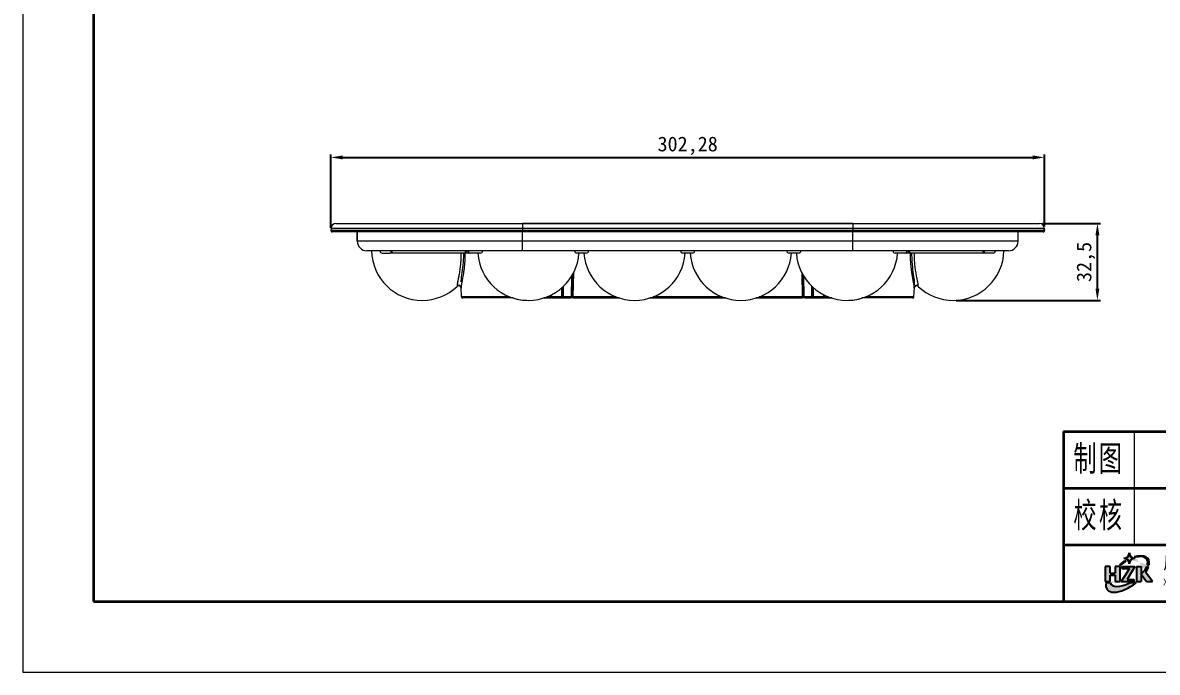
# Model space of a CAD drawing. Header units: millimetres. Extents: x 409 to 2276, y 1039 to 1674.
# Drawn here: x 408.8 to 889.6, y 1039.3 to 1314.3 of the extents above; entities that cross this region are included whole.
import ezdxf
from ezdxf.enums import TextEntityAlignment as Align

# ---------------------------------------------------------------- set-up
doc = ezdxf.new("R2010")
doc.units = ezdxf.units.MM
for name, color, linetype, lineweight in [('dim', 82, 'Continuous', 9), ('文字层', 3, 'Continuous', 18), ('粗实线层', 7, 'Continuous', 35), ('细实线层', 7, 'Continuous', 18)]:
    doc.layers.add(name, color=color, linetype=linetype, lineweight=lineweight)
doc.styles.add('标准', font='FSGB2312.ttf', dxfattribs={"width": 0.667})
doc.dimstyles.new('ISO-25', dxfattribs={"dimscale": 2.5, "dimtxt": 2.5, "dimasz": 2.5, "dimexe": 1.25, "dimexo": 0.625, "dimtad": 1, "dimtxsty": 'Standard', "dimcen": 2.5, "dimadec": 0, "dimazin": 0, "dimtfac": 1, "dimtmove": 0, "dimatfit": 3, "dimfxl": 0, "dimarcsym": 0})

# ---------------------------------------------------------------- blocks, each defined once
blk = doc.blocks.new('A4图框')
at = {"layer": '粗实线层'}
for p, q in [((-138.5, 95), (-138.5, -95)), ((-138.5, -95), (138.5, -95))]:
    blk.add_line(p, q, dxfattribs=at)
at = {"layer": '细实线层'}
for p, q in [((-148.5, 105), (-148.5, -105)), ((-148.5, -105), (148.5, -105))]:
    blk.add_line(p, q, dxfattribs=at)
at = {"layer": '文字层', "style": '标准', "width": 0.667}
blk.add_attdef('图纸编号', text='', height=5.19, rotation=180, dxfattribs=at).set_placement((-113.41, 90), align=Align.MIDDLE_CENTER)
blk = doc.blocks.new('A4标题栏')
h = blk.add_hatch(color=3)
h.dxf.hatch_style = 1
h.paths.add_polyline_path([(-132, 4.92), (-132.71, 4.92), (-132.71, 4.01), (-133.41, 4.01), (-133.41, 4.92), (-134.11, 4.92), (-134.11, 2.82), (-133.41, 2.82), (-133.41, 3.73), (-132.71, 3.73), (-132.71, 2.82), (-132, 2.82)])
h.paths.add_polyline_path([(-129.9, 4.92), (-131.74, 4.92), (-131.74, 4.64), (-130.67, 4.64), (-131.83, 2.82), (-130.07, 2.82), (-130.07, 3.1), (-131.02, 3.1)])
h.paths.add_polyline_path([(-129.02, 4.92), (-129.67, 4.92), (-129.67, 2.82), (-129.02, 2.82)])
edge = h.paths.add_edge_path()
edge.add_ellipse((-130.95, 3.87), major_axis=(-2.89, -2.17), ratio=0.475526, start_angle=127.0084, end_angle=146.5686)
edge.add_line((-127.97, 4.92), (-128.25, 4.92))
edge.add_ellipse((-130.78, 4.22), major_axis=(-2.55, -1.75), ratio=0.462381, start_angle=113.418, end_angle=143.4361, ccw=False)
edge.add_line((-129.02, 3.83), (-128.29, 2.82))
edge.add_line((-128.29, 2.82), (-127.44, 2.82))
edge.add_line((-127.44, 2.82), (-128.39, 4.08))
h.paths.add_polyline_path([(-129.95, 6.08, -0.414214), (-130.71, 6.84, -0.414214), (-131.47, 6.08, -0.414214), (-130.71, 5.32, -0.414214)])
h = blk.add_hatch(color=3)
h.dxf.hatch_style = 1
edge = h.paths.add_edge_path()
edge.add_ellipse((-130.78, 4.22), major_axis=(-2.55, -1.75), ratio=0.462381, start_angle=259.9884, end_angle=277.0287, ccw=False)
edge.add_arc((-131.47, 5.32), 0.495, 47.0815, 59.7575)
edge.add_ellipse((-130.95, 3.87), major_axis=(-2.89, -2.17), ratio=0.475526, start_angle=255.3223, end_angle=271.8023)
edge.add_line((-132.07, 5.18), (-131.89, 5.18))
edge = h.paths.add_edge_path()
edge.add_ellipse((-130.95, 3.87), major_axis=(-2.89, -2.17), ratio=0.475526, start_angle=152.9499, end_angle=232.8461)
edge.add_arc((-129.74, 6.93), 0.709, 246.2468, 261.3719)
edge.add_ellipse((-130.78, 4.22), major_axis=(-2.55, -1.75), ratio=0.462381, start_angle=150.9505, end_angle=232.0867, ccw=False)
edge.add_line((-128.15, 5.18), (-127.9, 5.18))
edge = h.paths.add_edge_path()
edge.add_ellipse((-130.95, 3.87), major_axis=(-2.89, -2.17), ratio=0.475526, start_angle=330.9377, end_angle=453.8146)
edge.add_line((-129.73, 2.64), (-130.63, 2.64))
edge.add_ellipse((-130.78, 4.22), major_axis=(-2.55, -1.75), ratio=0.462381, start_angle=352.501, end_angle=435.4781, ccw=False)
edge.add_line((-133.41, 2.64), (-133.98, 2.64))
h.paths.add_polyline_path([(-124.92, 1.33), (-97.75, 1.33), (-97.75, 2.79), (-124.92, 2.79)], flags=9)
h.paths.add_polyline_path([(-125.19, 3.38), (-97.3, 3.38), (-97.3, 6.3), (-125.19, 6.3)], flags=9)
at = {"color": 3}
for p, q in [((-133.41, 4.92), (-134.11, 4.92)), ((-134.11, 4.92), (-134.11, 2.82)), ((-133.41, 4.01), (-133.41, 4.92)), ((-132.71, 4.92), (-132.71, 4.01)), ((-132, 4.92), (-132.71, 4.92)), ((-132.07, 5.18), (-131.89, 5.18)), ((-132, 2.82), (-132, 4.92)), ((-131.74, 4.92), (-129.9, 4.92)), ((-131.74, 4.92), (-131.74, 4.64)), ((-129.9, 4.92), (-131.02, 3.1)), ((-129.67, 4.92), (-129.02, 4.92)), ((-129.67, 4.92), (-129.67, 2.82)), ((-129.02, 4.92), (-129.02, 2.82)), ((-128.25, 4.92), (-127.97, 4.92)), ((-128.15, 5.18), (-127.9, 5.18)), ((-133.41, 4.01), (-132.71, 4.01)), ((-133.41, 2.82), (-133.41, 3.73)), ((-133.41, 3.73), (-132.71, 3.73)), ((-132.71, 3.73), (-132.71, 2.82)), ((-130.67, 4.64), (-131.83, 2.82)), ((-131.74, 4.64), (-130.67, 4.64)), ((-129.02, 3.83), (-128.29, 2.82)), ((-127.44, 2.82), (-128.39, 4.08)), ((-134.11, 2.82), (-133.41, 2.82)), ((-132.71, 2.82), (-132, 2.82)), ((-131.83, 2.82), (-130.07, 2.82)), ((-131.02, 3.1), (-130.07, 3.1)), ((-130.07, 3.1), (-130.07, 2.82)), ((-129.67, 2.82), (-129.02, 2.82)), ((-128.29, 2.82), (-127.44, 2.82))]:
    blk.add_line(p, q, dxfattribs=at)
for points in [[(-133.41, 2.64), (-133.98, 2.64)], [(-129.73, 2.64), (-130.63, 2.64)]]:
    blk.add_lwpolyline(points, dxfattribs=at)
for centre, radius, start, end in [((-131.47, 6.84), 0.758, 270, 0), ((-129.95, 6.84), 0.758, 180, 270), ((-131.47, 5.32), 0.758, 0, 90), ((-131.47, 5.32), 0.495, 47.0815, 59.7575), ((-129.95, 5.32), 0.758, 90, 180), ((-129.74, 6.93), 0.709, 246.2468, 261.3719)]:
    blk.add_arc(centre, radius, start, end, dxfattribs=at)
for centre, major_axis, ratio, start_param, end_param in [((-130.95, 3.87), (-2.89, -2.17), 0.475526, 2.66948, 4.06393), ((-130.78, 4.22), (-2.55, -1.75), 0.462381, 2.634582, 4.050677), ((-130.95, 3.87), (-2.89, -2.17), 0.475526, 4.456214, 4.743846), ((-130.78, 4.22), (-2.55, -1.75), 0.462381, 4.537653, 4.835062), ((-130.78, 4.22), (-2.55, -1.75), 0.462381, 1.979518, 2.503433), ((-130.95, 3.87), (-2.89, -2.17), 0.475526, 2.216715, 2.558104), ((-130.95, 3.87), (-2.89, -2.17), 0.475526, 5.775953, 7.920559), ((-130.78, 4.22), (-2.55, -1.75), 0.462381, 6.152303, 7.600527)]:
    blk.add_ellipse(centre, major_axis=major_axis, ratio=ratio, start_param=start_param, end_param=end_param, dxfattribs=at)
at = {"layer": '粗实线层'}
for p, q in [((-140, 24), (-140, 0)), ((-140, 24), (0, 24)), ((-90, 24), (-90, 0)), ((-30, 24), (-30, 8)), ((0, 24), (0, 0)), ((0, 24), (0, 8)), ((-140, 16), (-90, 16)), ((-30, 16), (0, 16)), ((-140, 8), (0, 8)), ((-140, 0), (0, 0))]:
    blk.add_line(p, q, dxfattribs=at)
at = {"layer": '细实线层'}
for p, q in [((-130, 24), (-130, 8)), ((-110, 24), (-110, 8)), ((-20, 24), (-20, 8))]:
    blk.add_line(p, q, dxfattribs=at)
at = {"color": 3, "attachment_point": 1}
for s, insert, char_height in [('{\\f汉仪综艺体简|b0|i0|c134|p49;\\T1.3;厦门恒泽坤电器有限公司}', (-125.9, 6.35), 1.8), ('{\\f汉仪综艺体简|b0|i0|c134|p49;XIAMEN HENGZEKUN ELECTRIC CO.,LTD.}', (-125.93, 3.19), 0.9)]:
    blk.add_mtext_dynamic_manual_height_columns(s, width=1520, gutter_width=12.5, heights=[0], dxfattribs=dict(at, insert=insert, char_height=char_height))
at = {"layer": '文字层', "char_height": 3.597, "width": 18, "attachment_point": 5, "line_spacing_factor": 0.963108, "style": '标准'}
for s, insert in [('\\T1.1;制图', (-135, 20)), ('{\\T1.1;比例}', (-25.15, 20.14)), ('\\T1.1;校核', (-135, 12)), ('{\\T1.1;客户}', (-24.93, 12.02))]:
    blk.add_mtext(s, dxfattribs=dict(at, insert=insert))
at = {"layer": '文字层', "style": '标准', "width": 0.667}
for tag, height, p in [('图纸比例', 3.63, (-9.73, 20.09)), ('制图签名', 3.63, (-120, 20)), ('制图日期', 3.63, (-100, 20)), ('图纸名称', 5.19, (-60, 16)), ('材料', 3.63, (-9.94, 12.38)), ('校核签名', 3.63, (-120, 12)), ('校核日期', 3.63, (-100, 12)), ('图纸编号', 3.63, (-45, 4))]:
    blk.add_attdef(tag, text='', height=height, dxfattribs=at).set_placement(p, align=Align.MIDDLE_CENTER)
blk = doc.blocks.new('A4A-B-Marked')
blk.add_blockref('A4图框', (0, 0))
blk.add_blockref('A4标题栏', (138.5, -95)).add_auto_attribs({'图纸编号': '338A', '材料': '宏鑫洋', '制图日期': '2018.08.17', '图纸比例': '1:4', '图纸名称': '章鱼烤盘'})
blk = doc.blocks.new('*D9')
at = {"layer": 'Defpoints', "color": 0, "lineweight": 18, "transparency": 16777216}
for p in [(841.72, 1257.28), (539.44, 1226.28), (841.72, 1226.82)]:
    blk.add_point(p, dxfattribs=at)
at = {"layer": 'dim', "color": 0, "lineweight": -2, "transparency": 16777216}
for p, q in [((539.44, 1227.53), (539.44, 1258.52)), ((544.44, 1257.28), (836.72, 1257.28)), ((841.72, 1228.07), (841.72, 1258.52))]:
    blk.add_line(p, q, dxfattribs=at)
at = {"layer": 'dim', "color": 0, "lineweight": 18, "transparency": 16777216}
for points in [[(544.44, 1258.11), (544.44, 1256.44), (539.44, 1257.28)], [(836.72, 1258.11), (836.72, 1256.44), (841.72, 1257.28)]]:
    blk.add_solid(points, dxfattribs=at)
at = {"layer": 'dim', "color": 0, "lineweight": 18, "transparency": 16777216, "insert": (690.58, 1262.17), "char_height": 6.25, "attachment_point": 5}
blk.add_mtext('302,28', dxfattribs=at)
blk = doc.blocks.new('*D10')
at = {"layer": 'Defpoints', "color": 0, "lineweight": 18, "transparency": 16777216}
for p in [(839.69, 1229.26), (864.2, 1229.26), (803.09, 1196.76)]:
    blk.add_point(p, dxfattribs=at)
at = {"layer": 'dim', "color": 0, "lineweight": -2, "transparency": 16777216}
for p, q in [((840.94, 1229.26), (865.45, 1229.26)), ((864.2, 1201.76), (864.2, 1224.26)), ((804.34, 1196.76), (865.45, 1196.76))]:
    blk.add_line(p, q, dxfattribs=at)
at = {"layer": 'dim', "color": 0, "lineweight": 18, "transparency": 16777216}
for points in [[(863.37, 1224.26), (865.03, 1224.26), (864.2, 1229.26)], [(863.37, 1201.76), (865.03, 1201.76), (864.2, 1196.76)]]:
    blk.add_solid(points, dxfattribs=at)
at = {"layer": 'dim', "color": 0, "lineweight": 18, "transparency": 16777216, "insert": (859.31, 1213.01), "char_height": 6.25, "attachment_point": 5, "rotation": 90}
blk.add_mtext('32,5', dxfattribs=at)

msp = doc.modelspace()

# ---------------------------------------------------------------- linework, layer by layer
at = {"layer": '粗实线层', "lineweight": 20}
for p, q in [((539.493, 1227.361), (539.436, 1226.283)), ((620.592, 1226.283), (539.436, 1226.283)), ((539.493, 1227.361), (620.592, 1227.361)), ((541.49, 1229.257), (620.592, 1229.257)), ((760.592, 1229.257), (620.592, 1229.257)), ((620.592, 1229.257), (760.592, 1229.257)), ((620.592, 1229.257), (620.592, 1227.361)), ((620.592, 1227.361), (760.592, 1227.361)), ((620.592, 1227.361), (620.592, 1226.283)), ((760.592, 1226.283), (620.592, 1226.283)), ((620.592, 1225.757), (620.592, 1226.283)), ((760.592, 1229.257), (760.592, 1227.361)), ((760.592, 1229.257), (839.694, 1229.257)), ((760.592, 1227.361), (841.692, 1227.361)), ((760.592, 1227.361), (760.592, 1226.283)), ((841.748, 1226.283), (760.592, 1226.283)), ((760.592, 1225.757), (760.592, 1226.283)), ((841.748, 1226.283), (841.692, 1227.361)), ((841.692, 1227.361), (841.748, 1226.283)), ((620.592, 1225.757), (539.936, 1225.757)), ((550.592, 1225.757), (550.592, 1221.757)), ((550.592, 1221.757), (550.592, 1225.757)), ((620.592, 1221.757), (550.592, 1221.757)), ((620.592, 1221.757), (620.592, 1225.757)), ((760.592, 1225.757), (620.592, 1225.757)), ((760.592, 1221.757), (620.592, 1221.757)), ((620.592, 1217.757), (620.592, 1221.757)), ((760.592, 1221.757), (760.592, 1225.757)), ((841.249, 1225.757), (760.592, 1225.757)), ((760.592, 1217.757), (760.592, 1221.757)), ((830.592, 1221.757), (760.592, 1221.757)), ((830.592, 1221.757), (830.592, 1225.757)), ((620.592, 1217.757), (554.592, 1217.757)), ((561.204, 1216.757), (564.441, 1216.757)), ((565.369, 1216.757), (564.441, 1216.757)), ((565.369, 1216.757), (565.369, 1217.757)), ((596.493, 1216.757), (565.369, 1216.757)), ((596.493, 1216.757), (596.493, 1217.757)), ((597.745, 1216.757), (596.493, 1216.757)), ((598.668, 1216.757), (597.745, 1216.757)), ((602.668, 1216.757), (598.668, 1216.757)), ((760.592, 1217.757), (620.592, 1217.757)), ((647.63, 1216.757), (643.63, 1216.757)), ((692.592, 1216.757), (688.592, 1216.757)), ((737.554, 1216.757), (733.554, 1216.757)), ((826.592, 1217.757), (760.592, 1217.757)), ((782.516, 1216.757), (778.516, 1216.757)), ((783.439, 1216.757), (782.516, 1216.757)), ((784.692, 1216.757), (783.439, 1216.757)), ((784.692, 1216.757), (784.692, 1217.757)), ((815.816, 1216.757), (784.692, 1216.757)), ((815.816, 1216.757), (815.816, 1217.757)), ((816.744, 1216.757), (815.816, 1216.757)), ((819.981, 1216.757), (816.744, 1216.757)), ((641.351, 1198.231), (641.546, 1207.224)), ((641.643, 1198.228), (641.85, 1207.764)), ((642.057, 1198.231), (642.281, 1208.559)), ((738.903, 1208.559), (739.128, 1198.231)), ((739.334, 1207.764), (739.541, 1198.228)), ((739.639, 1207.224), (739.834, 1198.231)), ((592.871, 1202.906), (592.884, 1202.654)), ((594.557, 1202.245), (594.567, 1202.044)), ((594.767, 1198.231), (594.557, 1202.245)), ((594.567, 1202.044), (594.57, 1201.98)), ((637.228, 1198.231), (637.313, 1202.131)), ((637.642, 1198.228), (637.735, 1202.526)), ((637.934, 1198.231), (638.033, 1202.797)), ((743.25, 1198.231), (743.151, 1202.797)), ((743.543, 1198.228), (743.449, 1202.526)), ((743.956, 1198.231), (743.872, 1202.131)), ((786.417, 1198.231), (786.628, 1202.245)), ((786.614, 1201.98), (786.751, 1204.601)), ((788.301, 1202.654), (788.314, 1202.906)), ((615.269, 1198.231), (594.767, 1198.231)), ((616.611, 1197.757), (595.266, 1197.757)), ((629.573, 1197.757), (632.603, 1197.757)), ((632.603, 1197.757), (629.573, 1197.757)), ((632.25, 1198.231), (630.915, 1198.231)), ((632.25, 1198.231), (632.238, 1198.799)), ((632.527, 1198.943), (632.543, 1198.228)), ((632.956, 1198.231), (632.937, 1199.143)), ((632.956, 1197.757), (632.956, 1198.231)), ((637.228, 1198.231), (632.956, 1198.231)), ((632.956, 1197.757), (637.228, 1197.757)), ((637.228, 1197.757), (632.956, 1197.757)), ((637.228, 1197.757), (637.228, 1198.231)), ((640.998, 1197.757), (637.581, 1197.757)), ((637.589, 1197.757), (641.006, 1197.757)), ((641.351, 1198.231), (637.934, 1198.231)), ((660.27, 1198.231), (642.057, 1198.231)), ((642.057, 1197.757), (661.612, 1197.757)), ((661.612, 1197.757), (642.057, 1197.757)), ((674.574, 1197.757), (706.61, 1197.757)), ((706.61, 1197.757), (674.574, 1197.757)), ((705.268, 1198.231), (675.916, 1198.231)), ((719.572, 1197.757), (739.128, 1197.757)), ((739.128, 1197.757), (719.572, 1197.757)), ((739.128, 1198.231), (720.915, 1198.231)), ((739.128, 1197.757), (739.128, 1198.231)), ((743.25, 1198.231), (739.834, 1198.231)), ((740.179, 1197.757), (743.603, 1197.757)), ((743.603, 1197.757), (740.187, 1197.757)), ((743.956, 1197.757), (743.956, 1198.231)), ((748.228, 1198.231), (743.956, 1198.231)), ((743.956, 1197.757), (748.228, 1197.757)), ((748.228, 1197.757), (743.956, 1197.757)), ((748.228, 1198.231), (748.248, 1199.143)), ((748.228, 1197.757), (748.228, 1198.231)), ((751.611, 1197.757), (748.581, 1197.757)), ((748.589, 1197.757), (751.611, 1197.757)), ((748.642, 1198.228), (748.657, 1198.943)), ((748.934, 1198.231), (748.947, 1198.799)), ((750.269, 1198.231), (748.934, 1198.231)), ((785.918, 1197.757), (764.573, 1197.757)), ((786.417, 1198.231), (765.916, 1198.231))]:
    msp.add_line(p, q, dxfattribs=at)
for centre, radius, start, end in [((539.936, 1226.257), 0.5, 177, 270), ((541.49, 1227.257), 2, 90, 177), ((839.694, 1227.257), 2, 3, 90), ((841.249, 1226.257), 0.5, 270, 3), ((554.592, 1221.757), 4, 180, 270), ((826.592, 1221.757), 4, 270, 0), ((578.092, 1218.257), 21.5, 181.33258, 270), ((561.204, 1217.757), 1, 180, 270), ((598.668, 1217.757), 1, 180, 270), ((623.092, 1218.257), 21.5, 184.00063, 270), ((602.668, 1217.757), 1, 270, 0), ((623.092, 1218.257), 21.5, 270, 355.99937), ((643.63, 1217.757), 1, 180, 270), ((668.092, 1218.257), 21.5, 184.00063, 270), ((647.63, 1217.757), 1, 270, 0), ((668.092, 1218.257), 21.5, 270, 355.99937), ((688.592, 1217.757), 1, 180, 270), ((713.092, 1218.257), 21.5, 184.00063, 270), ((692.592, 1217.757), 1, 270, 0), ((713.092, 1218.257), 21.5, 270, 355.99937), ((733.554, 1217.757), 1, 180, 270), ((758.092, 1218.257), 21.5, 184.00063, 270), ((737.554, 1217.757), 1, 270, 0), ((758.092, 1218.257), 21.5, 270, 355.99937), ((778.516, 1217.757), 1, 180, 270), ((782.516, 1217.757), 1, 270, 0), ((803.092, 1218.257), 21.5, 270, 358.66742), ((819.981, 1217.757), 1, 270, 0), ((578.092, 1218.257), 21.5, 270, 313.47065), ((593.572, 1201.928), 1, 3, 133.47065), ((787.613, 1201.928), 1, 46.52935, 177), ((803.092, 1218.257), 21.5, 226.52935, 270), ((595.266, 1198.257), 0.5, 183, 270), ((623.092, 1218.257), 21.5, 252.45613, 270), ((758.092, 1218.257), 21.5, 270, 287.54387), ((785.918, 1198.257), 0.5, 270, 357)]:
    msp.add_arc(centre, radius, start, end, dxfattribs=at)
for centre, major_axis, ratio, start_param, end_param in [((564.441, 1217.757), (0, -1), 0.6185896, 0, 1.5707963), ((597.745, 1217.757), (0, -1), 0.8351647, 4.712389, 6.2831853), ((783.439, 1217.757), (0, -1), 0.8351647, 0, 1.5707963), ((816.744, 1217.757), (0, -1), 0.6185896, 4.712389, 6.2831853), ((593.558, 1202.192), (0.999, 0.052), 0.9845207, 0, 2.2771424), ((787.626, 1202.192), (-0.999, 0.052), 0.9845207, 4.0060428, 6.2831854), ((632.603, 1198.257), (0, -0.5), 0.7071068, 4.7647489, 6.2831853), ((637.581, 1198.257), (0, -0.5), 0.7071068, 0, 1.5184362), ((743.603, 1198.257), (0, -0.5), 0.7071068, 4.7647489, 6.2831853), ((748.581, 1198.257), (0, -0.5), 0.7071068, 0, 1.5184362)]:
    msp.add_ellipse(centre, major_axis=major_axis, ratio=ratio, start_param=start_param, end_param=end_param, dxfattribs=at)
for points, degree, knots in [([(594.534, 1216.752), (594.536, 1216.25), (594.523, 1215.101), (594.441, 1213.397), (594.297, 1211.719), (594.126, 1210.264), (593.946, 1209.01), (593.77, 1207.935), (593.605, 1207.018), (593.456, 1206.241), (593.326, 1205.586), (593.215, 1205.038), (593.123, 1204.58), (593.049, 1204.201), (592.99, 1203.888), (592.946, 1203.634), (592.913, 1203.428), (592.891, 1203.263), (592.877, 1203.132), (592.87, 1203.029), (592.869, 1202.957), (592.87, 1202.92), (592.871, 1202.906)], 3, [0, 0, 0, 0, 0.0803462, 0.1846283, 0.2782221, 0.3624217, 0.4383638, 0.506908, 0.5688883, 0.6249515, 0.6757563, 0.7218722, 0.7637712, 0.8019509, 0.8367687, 0.8684417, 0.8972054, 0.9233094, 0.9470081, 0.9685529, 0.988204, 1, 1, 1, 1]), ([(595.553, 1216.881), (595.561, 1215.987), (595.545, 1215.1), (595.433, 1212.547), (595.28, 1210.971), (594.915, 1208.113), (594.702, 1206.84), (594.497, 1205.452), (594.45, 1205.087), (594.431, 1204.744), (594.43, 1204.671), (594.433, 1204.612)], 3, [0, 0, 0, 0, 0.1641729, 0.1641729, 0.4774788, 0.4774788, 0.7907847, 0.7907847, 0.9474376, 0.9474376, 1, 1, 1, 1]), ([(596.206, 1216.752), (596.206, 1216.732), (596.206, 1216.689), (596.207, 1216.623), (596.207, 1216.552), (596.207, 1216.482), (596.207, 1216.411), (596.207, 1216.341), (596.207, 1216.271), (596.207, 1216.201), (596.206, 1216.13), (596.206, 1216.06), (596.205, 1215.99), (596.205, 1215.92), (596.204, 1215.85), (596.203, 1215.78), (596.202, 1215.71), (596.201, 1215.641), (596.2, 1215.571), (596.199, 1215.501), (596.197, 1215.431), (596.196, 1215.362), (596.195, 1215.292), (596.193, 1215.223), (596.191, 1215.153), (596.19, 1215.084), (596.188, 1215.014), (596.181, 1214.764), (596.166, 1214.334), (596.137, 1213.73), (596.102, 1213.133), (596.062, 1212.565), (596.019, 1212.026), (595.973, 1211.516), (595.923, 1211.014), (595.856, 1210.392), (595.767, 1209.659), (595.628, 1208.638), (595.451, 1207.493), (595.253, 1206.349), (595.074, 1205.385), (594.951, 1204.74), (594.866, 1204.297), (594.812, 1204.018), (594.763, 1203.756), (594.721, 1203.527), (594.685, 1203.327), (594.657, 1203.164), (594.641, 1203.066), (594.634, 1203.022)], 3, [0, 0, 0, 0, 0.0034981, 0.0076797, 0.0118598, 0.0160386, 0.0202159, 0.024392, 0.0285668, 0.0327405, 0.0369129, 0.0410843, 0.0452546, 0.0494238, 0.0535921, 0.0577595, 0.061926, 0.0660917, 0.0702566, 0.0744208, 0.0785842, 0.0827471, 0.0869094, 0.0910711, 0.0952323, 0.0993931, 0.1035535, 0.1077136, 0.1445174, 0.1811276, 0.2175782, 0.2539032, 0.2861232, 0.3181435, 0.349989, 0.3816851, 0.4380619, 0.4937677, 0.5875164, 0.6789884, 0.751861, 0.8231329, 0.851856, 0.8802876, 0.9084697, 0.9364453, 0.9590764, 0.9815424, 1, 1, 1, 1]), ([(786.55, 1203.023), (786.543, 1203.071), (786.525, 1203.176), (786.496, 1203.347), (786.459, 1203.55), (786.416, 1203.784), (786.366, 1204.051), (786.312, 1204.335), (786.225, 1204.785), (786.1, 1205.44), (785.943, 1206.287), (785.793, 1207.147), (785.653, 1208.003), (785.524, 1208.87), (785.408, 1209.738), (785.32, 1210.468), (785.254, 1211.088), (785.205, 1211.586), (785.16, 1212.093), (785.117, 1212.628), (785.079, 1213.19), (785.045, 1213.781), (785.017, 1214.378), (785.002, 1214.828), (784.994, 1215.126), (784.99, 1215.27), (784.987, 1215.415), (784.985, 1215.559), (784.982, 1215.704), (784.98, 1215.85), (784.979, 1215.995), (784.978, 1216.141), (784.977, 1216.287), (784.977, 1216.433), (784.978, 1216.579), (784.978, 1216.686), (784.978, 1216.743), (784.979, 1216.752)], 3, [0, 0, 0, 0, 0.0205286, 0.0433053, 0.0662544, 0.0945515, 0.1230608, 0.1518268, 0.1808926, 0.252683, 0.3261119, 0.3869863, 0.448738, 0.5116226, 0.5671111, 0.6232595, 0.6547053, 0.6863, 0.7180683, 0.7500343, 0.7859283, 0.8219421, 0.8581089, 0.8944612, 0.9031045, 0.9117497, 0.9203971, 0.9290473, 0.9377006, 0.9463574, 0.9550183, 0.9636836, 0.9723537, 0.9810291, 0.9897102, 0.9983975, 1, 1, 1, 1]), ([(786.75, 1204.604), (786.764, 1204.857), (786.703, 1205.361), (786.454, 1207.012), (786.242, 1208.297), (785.879, 1211.21), (785.733, 1212.803), (785.638, 1215.236), (785.626, 1215.995), (785.631, 1216.759)], 3, [0, 0, 0, 0, 0.2290991, 0.2290991, 0.5441303, 0.5441303, 0.8591615, 0.8591615, 1, 1, 1, 1]), ([(788.314, 1202.906), (788.318, 1202.98), (788.313, 1203.078), (788.287, 1203.321), (788.266, 1203.466), (788.211, 1203.798), (788.176, 1203.985), (788.097, 1204.397), (788.052, 1204.622), (787.955, 1205.105), (787.903, 1205.364), (787.794, 1205.909), (787.737, 1206.196), (787.622, 1206.796), (787.564, 1207.108), (787.448, 1207.753), (787.391, 1208.086), (787.279, 1208.771), (787.224, 1209.122), (787.12, 1209.84), (787.071, 1210.207), (786.978, 1210.953), (786.935, 1211.332), (786.857, 1212.101), (786.822, 1212.491), (786.731, 1213.674), (786.688, 1214.478), (786.655, 1215.7), (786.65, 1216.109), (786.65, 1216.598), (786.65, 1216.675), (786.65, 1216.752)], 3, [0, 0, 0, 0, 0.0658415, 0.0658415, 0.1316829, 0.1316829, 0.1975244, 0.1975244, 0.2633658, 0.2633658, 0.3292073, 0.3292073, 0.3950487, 0.3950487, 0.4608902, 0.4608902, 0.5267316, 0.5267316, 0.5925731, 0.5925731, 0.6584146, 0.6584146, 0.724256, 0.724256, 0.7900975, 0.7900975, 0.9217804, 0.9217804, 0.9876218, 0.9876218, 1, 1, 1, 1]), ([(594.634, 1203.022), (594.633, 1203.013), (594.623, 1202.953), (594.612, 1202.882), (594.602, 1202.811), (594.597, 1202.775), (594.592, 1202.74), (594.588, 1202.706), (594.584, 1202.672), (594.58, 1202.64), (594.576, 1202.609), (594.573, 1202.578), (594.57, 1202.548), (594.567, 1202.52), (594.565, 1202.492), (594.562, 1202.465), (594.56, 1202.439), (594.559, 1202.414), (594.557, 1202.389), (594.556, 1202.366), (594.556, 1202.344), (594.555, 1202.322), (594.555, 1202.301), (594.555, 1202.282), (594.556, 1202.263), (594.556, 1202.251), (594.557, 1202.245)], 3, [0, 0, 0, 0, 0.0254003, 0.1712438, 0.2094834, 0.2476473, 0.2857386, 0.3237605, 0.3617161, 0.3996088, 0.4374418, 0.4752182, 0.5129413, 0.5506145, 0.5882409, 0.6258239, 0.6633669, 0.700873, 0.7383457, 0.7757883, 0.8132042, 0.8505967, 0.8879691, 0.9253249, 0.9626674, 1, 1, 1, 1]), ([(786.628, 1202.245), (786.628, 1202.248), (786.628, 1202.253), (786.629, 1202.262), (786.629, 1202.271), (786.629, 1202.28), (786.629, 1202.29), (786.629, 1202.299), (786.629, 1202.309), (786.629, 1202.319), (786.629, 1202.33), (786.629, 1202.34), (786.628, 1202.351), (786.628, 1202.362), (786.628, 1202.373), (786.627, 1202.384), (786.627, 1202.396), (786.626, 1202.407), (786.625, 1202.419), (786.624, 1202.432), (786.624, 1202.444), (786.623, 1202.457), (786.622, 1202.469), (786.621, 1202.482), (786.62, 1202.496), (786.618, 1202.509), (786.617, 1202.523), (786.616, 1202.536), (786.614, 1202.55), (786.613, 1202.565), (786.611, 1202.579), (786.61, 1202.594), (786.608, 1202.609), (786.606, 1202.624), (786.605, 1202.639), (786.603, 1202.655), (786.601, 1202.67), (786.599, 1202.686), (786.597, 1202.703), (786.595, 1202.719), (786.593, 1202.736), (786.59, 1202.752), (786.588, 1202.769), (786.586, 1202.787), (786.583, 1202.804), (786.581, 1202.822), (786.578, 1202.839), (786.569, 1202.899), (786.56, 1202.961), (786.551, 1203.018), (786.55, 1203.023)], 3, [0, 0, 0, 0, 0.0180596, 0.0361212, 0.0541851, 0.0722516, 0.0903212, 0.1083943, 0.1264712, 0.1445523, 0.162638, 0.1807287, 0.1988247, 0.2169265, 0.2350344, 0.2531488, 0.2712701, 0.2893986, 0.3075348, 0.325679, 0.3438315, 0.3619929, 0.3801634, 0.3983434, 0.4165334, 0.4347336, 0.4529444, 0.4711663, 0.4893996, 0.5076446, 0.5259018, 0.5441715, 0.562454, 0.5807498, 0.5990593, 0.6173827, 0.6357204, 0.6540729, 0.6724404, 0.6908234, 0.7092222, 0.7276372, 0.7460686, 0.764517, 0.7829826, 0.8014659, 0.819967, 0.8384865, 0.9862092, 1, 1, 1, 1]), ([(632.956, 1198.231), (632.951, 1198.231), (632.942, 1198.23), (632.927, 1198.23), (632.912, 1198.23), (632.897, 1198.23), (632.882, 1198.23), (632.868, 1198.23), (632.853, 1198.23), (632.838, 1198.229), (632.824, 1198.229), (632.809, 1198.229), (632.794, 1198.229), (632.78, 1198.229), (632.765, 1198.229), (632.751, 1198.229), (632.736, 1198.229), (632.722, 1198.229), (632.708, 1198.229), (632.693, 1198.229), (632.679, 1198.229), (632.665, 1198.229), (632.651, 1198.229), (632.637, 1198.229), (632.623, 1198.228), (632.609, 1198.228), (632.595, 1198.228), (632.581, 1198.228), (632.567, 1198.228), (632.554, 1198.228), (632.54, 1198.228), (632.527, 1198.228), (632.514, 1198.229), (632.5, 1198.229), (632.487, 1198.229), (632.474, 1198.229), (632.461, 1198.229), (632.449, 1198.229), (632.436, 1198.229), (632.423, 1198.229), (632.411, 1198.229), (632.399, 1198.229), (632.386, 1198.229), (632.374, 1198.229), (632.362, 1198.229), (632.35, 1198.229), (632.339, 1198.229), (632.327, 1198.23), (632.316, 1198.23), (632.304, 1198.23), (632.293, 1198.23), (632.282, 1198.23), (632.271, 1198.23), (632.261, 1198.23), (632.254, 1198.231), (632.25, 1198.231)], 3, [0, 0, 0, 0, 0.0188591, 0.0377184, 0.0565779, 0.0754376, 0.0942976, 0.1131578, 0.1320182, 0.1508789, 0.1697399, 0.1886011, 0.2074627, 0.2263246, 0.2451868, 0.2640494, 0.2829122, 0.3017754, 0.3206389, 0.3395027, 0.3583668, 0.3772313, 0.3960962, 0.4149616, 0.4338273, 0.4526934, 0.4715599, 0.4904267, 0.5092939, 0.5281614, 0.5470293, 0.5658975, 0.5847661, 0.6036351, 0.6225046, 0.6413745, 0.6602449, 0.6791158, 0.6979871, 0.716859, 0.7357313, 0.7546042, 0.7734775, 0.7923515, 0.811226, 0.8301012, 0.848977, 0.8678534, 0.8867304, 0.9056078, 0.9244857, 0.943364, 0.9622425, 0.9811212, 1, 1, 1, 1]), ([(637.934, 1198.231), (637.931, 1198.231), (637.924, 1198.23), (637.913, 1198.23), (637.902, 1198.23), (637.891, 1198.23), (637.88, 1198.23), (637.869, 1198.23), (637.857, 1198.23), (637.846, 1198.229), (637.834, 1198.229), (637.822, 1198.229), (637.81, 1198.229), (637.798, 1198.229), (637.786, 1198.229), (637.774, 1198.229), (637.761, 1198.229), (637.749, 1198.229), (637.736, 1198.229), (637.723, 1198.229), (637.71, 1198.229), (637.697, 1198.229), (637.684, 1198.229), (637.671, 1198.229), (637.658, 1198.228), (637.644, 1198.228), (637.631, 1198.228), (637.617, 1198.228), (637.603, 1198.228), (637.59, 1198.228), (637.576, 1198.228), (637.562, 1198.228), (637.548, 1198.229), (637.534, 1198.229), (637.52, 1198.229), (637.506, 1198.229), (637.491, 1198.229), (637.477, 1198.229), (637.463, 1198.229), (637.448, 1198.229), (637.434, 1198.229), (637.419, 1198.229), (637.405, 1198.229), (637.39, 1198.229), (637.376, 1198.229), (637.361, 1198.229), (637.346, 1198.229), (637.332, 1198.23), (637.317, 1198.23), (637.302, 1198.23), (637.287, 1198.23), (637.272, 1198.23), (637.258, 1198.23), (637.243, 1198.23), (637.233, 1198.231), (637.228, 1198.231)], 3, [0, 0, 0, 0, 0.0188591, 0.0377184, 0.0565779, 0.0754377, 0.0942976, 0.1131578, 0.1320183, 0.150879, 0.1697399, 0.1886012, 0.2074628, 0.2263247, 0.2451869, 0.2640494, 0.2829123, 0.3017755, 0.3206389, 0.3395027, 0.3583669, 0.3772314, 0.3960963, 0.4149617, 0.4338274, 0.4526935, 0.47156, 0.4904268, 0.509294, 0.5281615, 0.5470294, 0.5658976, 0.5847662, 0.6036352, 0.6225047, 0.6413746, 0.660245, 0.6791158, 0.6979872, 0.716859, 0.7357314, 0.7546042, 0.7734776, 0.7923515, 0.811226, 0.8301012, 0.848977, 0.8678534, 0.8867304, 0.9056079, 0.9244858, 0.943364, 0.9622425, 0.9811212, 1, 1, 1, 1]), ([(640.998, 1197.757), (641.02, 1197.757), (641.042, 1197.76), (641.086, 1197.772), (641.108, 1197.781), (641.149, 1197.804), (641.189, 1197.833), (641.225, 1197.872), (641.257, 1197.916), (641.272, 1197.94), (641.298, 1197.991), (641.309, 1198.019), (641.328, 1198.076), (641.335, 1198.106), (641.346, 1198.168), (641.349, 1198.199), (641.351, 1198.231)], 3, [0, 0, 0, 0, 0.125, 0.125, 0.25, 0.25, 0.375, 0.5, 0.5, 0.625, 0.625, 0.75, 0.75, 0.875, 0.875, 1, 1, 1, 1]), ([(642.057, 1197.757), (641.759, 1197.757), (641.481, 1197.757), (641.207, 1197.757), (640.998, 1197.757)], 2, [0, 0, 0, 0.5, 0.5, 1, 1, 1]), ([(642.057, 1198.231), (641.992, 1198.23), (641.8, 1198.228), (641.553, 1198.228), (641.4, 1198.23), (641.351, 1198.231)], 3, [0, 0, 0, 0, 0.2473779, 0.7354724, 1, 1, 1, 1]), ([(739.834, 1198.231), (739.754, 1198.229), (739.556, 1198.228), (739.299, 1198.229), (739.151, 1198.23), (739.128, 1198.231)], 3, [0, 0, 0, 0, 0.4341695, 0.9114657, 1, 1, 1, 1]), ([(740.187, 1197.757), (739.972, 1197.757), (739.688, 1197.757), (739.417, 1197.757), (739.128, 1197.757)], 2, [0, 0, 0, 0.5, 0.5, 1, 1, 1]), ([(743.956, 1198.231), (743.951, 1198.231), (743.942, 1198.23), (743.927, 1198.23), (743.912, 1198.23), (743.897, 1198.23), (743.882, 1198.23), (743.868, 1198.23), (743.853, 1198.23), (743.838, 1198.229), (743.824, 1198.229), (743.809, 1198.229), (743.794, 1198.229), (743.78, 1198.229), (743.765, 1198.229), (743.751, 1198.229), (743.736, 1198.229), (743.722, 1198.229), (743.708, 1198.229), (743.693, 1198.229), (743.679, 1198.229), (743.665, 1198.229), (743.651, 1198.229), (743.637, 1198.229), (743.623, 1198.228), (743.609, 1198.228), (743.595, 1198.228), (743.581, 1198.228), (743.567, 1198.228), (743.554, 1198.228), (743.54, 1198.228), (743.527, 1198.228), (743.514, 1198.229), (743.5, 1198.229), (743.487, 1198.229), (743.474, 1198.229), (743.461, 1198.229), (743.449, 1198.229), (743.436, 1198.229), (743.423, 1198.229), (743.411, 1198.229), (743.399, 1198.229), (743.386, 1198.229), (743.374, 1198.229), (743.362, 1198.229), (743.35, 1198.229), (743.339, 1198.229), (743.327, 1198.23), (743.316, 1198.23), (743.304, 1198.23), (743.293, 1198.23), (743.282, 1198.23), (743.271, 1198.23), (743.261, 1198.23), (743.254, 1198.231), (743.25, 1198.231)], 3, [0, 0, 0, 0, 0.0188591, 0.0377184, 0.0565779, 0.0754376, 0.0942976, 0.1131578, 0.1320182, 0.1508789, 0.1697399, 0.1886011, 0.2074627, 0.2263246, 0.2451868, 0.2640494, 0.2829122, 0.3017754, 0.3206388, 0.3395026, 0.3583668, 0.3772313, 0.3960962, 0.4149615, 0.4338273, 0.4526934, 0.4715598, 0.4904267, 0.5092939, 0.5281614, 0.5470293, 0.5658975, 0.5847661, 0.6036351, 0.6225045, 0.6413745, 0.6602449, 0.6791157, 0.6979871, 0.7168589, 0.7357313, 0.7546041, 0.7734775, 0.7923514, 0.811226, 0.8301011, 0.848977, 0.8678534, 0.8867304, 0.9056078, 0.9244857, 0.943364, 0.9622425, 0.9811212, 1, 1, 1, 1]), ([(748.934, 1198.231), (748.931, 1198.231), (748.924, 1198.23), (748.913, 1198.23), (748.902, 1198.23), (748.891, 1198.23), (748.88, 1198.23), (748.869, 1198.23), (748.857, 1198.23), (748.846, 1198.229), (748.834, 1198.229), (748.822, 1198.229), (748.81, 1198.229), (748.798, 1198.229), (748.786, 1198.229), (748.774, 1198.229), (748.761, 1198.229), (748.749, 1198.229), (748.736, 1198.229), (748.723, 1198.229), (748.71, 1198.229), (748.697, 1198.229), (748.684, 1198.229), (748.671, 1198.229), (748.658, 1198.228), (748.644, 1198.228), (748.631, 1198.228), (748.617, 1198.228), (748.603, 1198.228), (748.59, 1198.228), (748.576, 1198.228), (748.562, 1198.228), (748.548, 1198.229), (748.534, 1198.229), (748.52, 1198.229), (748.506, 1198.229), (748.491, 1198.229), (748.477, 1198.229), (748.463, 1198.229), (748.448, 1198.229), (748.434, 1198.229), (748.419, 1198.229), (748.405, 1198.229), (748.39, 1198.229), (748.376, 1198.229), (748.361, 1198.229), (748.346, 1198.229), (748.332, 1198.23), (748.317, 1198.23), (748.302, 1198.23), (748.287, 1198.23), (748.272, 1198.23), (748.258, 1198.23), (748.243, 1198.23), (748.233, 1198.231), (748.228, 1198.231)], 3, [0, 0, 0, 0, 0.0188591, 0.0377184, 0.0565779, 0.0754376, 0.0942976, 0.1131578, 0.1320182, 0.1508789, 0.1697399, 0.1886011, 0.2074627, 0.2263246, 0.2451868, 0.2640494, 0.2829122, 0.3017754, 0.3206389, 0.3395027, 0.3583668, 0.3772313, 0.3960962, 0.4149616, 0.4338273, 0.4526934, 0.4715599, 0.4904267, 0.5092939, 0.5281614, 0.5470293, 0.5658975, 0.5847661, 0.6036351, 0.6225046, 0.6413745, 0.6602449, 0.6791158, 0.6979871, 0.716859, 0.7357313, 0.7546042, 0.7734775, 0.7923515, 0.811226, 0.8301012, 0.848977, 0.8678534, 0.8867304, 0.9056078, 0.9244857, 0.943364, 0.9622425, 0.9811212, 1, 1, 1, 1])]:
    msp.add_open_spline(points, degree=degree, knots=knots, dxfattribs=at)
for points in [[(632.956, 1197.757), (632.935, 1197.757), (632.89, 1197.757), (632.821, 1197.757), (632.749, 1197.757), (632.675, 1197.757), (632.627, 1197.757), (632.603, 1197.757)], [(637.581, 1197.757), (637.566, 1197.757), (637.533, 1197.757), (637.474, 1197.757), (637.404, 1197.757), (637.323, 1197.757), (637.261, 1197.757), (637.228, 1197.757)], [(743.956, 1197.757), (743.935, 1197.757), (743.89, 1197.757), (743.821, 1197.757), (743.749, 1197.757), (743.675, 1197.757), (743.627, 1197.757), (743.603, 1197.757)], [(748.581, 1197.757), (748.566, 1197.757), (748.533, 1197.757), (748.474, 1197.757), (748.404, 1197.757), (748.323, 1197.757), (748.261, 1197.757), (748.228, 1197.757)]]:
    msp.add_open_spline(points, degree=3, dxfattribs=at)
for points, weights in [([(642.057, 1197.757), (642.057, 1197.757), (642.057, 1197.95), (642.057, 1198.231)], [1.15914994302, 0.946929489168, 0.94695002098, 1.15921153846]), ([(740.187, 1197.757), (739.988, 1197.757), (739.844, 1197.95), (739.834, 1198.231)], [1.15918143932, 0.946940010618, 0.946939520228, 1.15917996815])]:
    msp.add_rational_spline(points, weights, degree=3, dxfattribs=at)

# ---------------------------------------------------------------- block references
at = {"lineweight": 18, "xscale": 3, "yscale": 3, "zscale": 3}
msp.add_blockref('A4A-B-Marked', (854.323, 1354.283), dxfattribs=at)

# ---------------------------------------------------------------- dimensions: what is measured, and where the dimension line sits
at = {"layer": 'dim', "lineweight": 18}
dim = msp.add_linear_dim(base=(841.72, 1257.276), p1=(539.436, 1226.283), p2=(841.72, 1226.822), dimstyle='ISO-25', override={"dimasz": 2, "dimexe": 0.49975, "dimexo": 0.49975, "dimgap": 0.49975}, dxfattribs=at)
dim.commit()
dim.dimension.update_dxf_attribs({"geometry": '*D9', "text_midpoint": (690.578, 1262.171)})
dim = msp.add_linear_dim(base=(864.202, 1229.257), p1=(803.092, 1196.757), p2=(839.694, 1229.257), angle=90, dimstyle='ISO-25', override={"dimasz": 2, "dimexe": 0.49975, "dimexo": 0.49975, "dimgap": 0.49975}, dxfattribs=at)
dim.commit()
dim.dimension.update_dxf_attribs({"geometry": '*D10', "text_midpoint": (859.306, 1213.007)})

doc.saveas('drawing.dxf')
